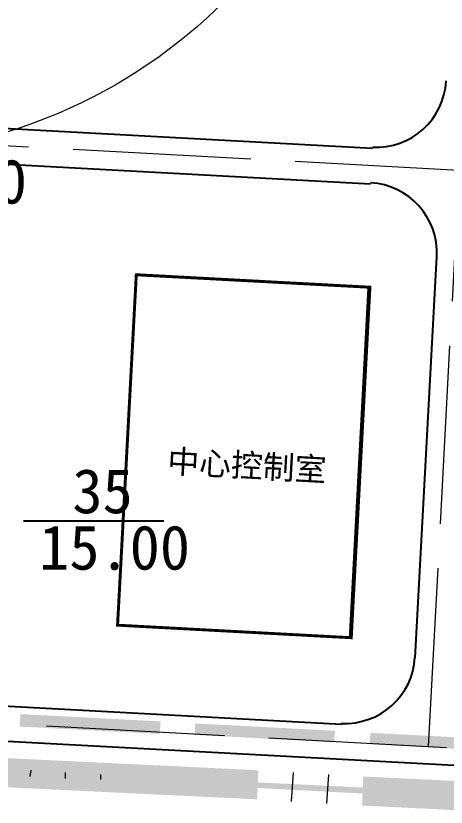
# Model space of a CAD drawing. Header units: millimetres. Extents: x 1542 to 2698, y 1376 to 2197.
# Drawn here: x 1749.5 to 1823.3, y 1775.2 to 1910.6 of the extents above; entities that cross this region are included whole.
import ezdxf

# ---------------------------------------------------------------- set-up
doc = ezdxf.new("R2010")
doc.units = ezdxf.units.MM
doc.linetypes.add('PDF_IMPORT', pattern=[1, 0.8, -0.2])
for name, color, linetype in [('PDF_0', 7, 'Continuous'), ('PDF_0-道路边线', 3, 'Continuous'), ('PDF_PP-COM', 6, 'Continuous'), ('PDF_ROAD-CENT', 6, 'Continuous'), ('PDF_勘探点', 5, 'Continuous'), ('PDF_文字', 5, 'Continuous'), ('PDF_绿线', 3, 'Continuous')]:
    doc.layers.add(name, color=color, linetype=linetype)
doc.styles.add('PDF SimHei', font='')
doc.styles.add('PDF SimSun', font='')
doc.styles.get('PDF SimHei').set_extended_font_data('SimHei')
doc.styles.get('PDF SimSun').set_extended_font_data('SimSun')

msp = doc.modelspace()

# ---------------------------------------------------------------- hatches: boundary and pattern name
at = {"layer": 'PDF_0', "transparency": 33554559}
for color, points in [(2, [(1774.19, 1787.78), (1774.37, 1789.91), (1750.35, 1791.16), (1750.17, 1789.02)]), (2, [(1804.08, 1786.35), (1804.26, 1788.31), (1780.24, 1789.56), (1780.24, 1787.6)]), (2, [(1834.15, 1784.75), (1834.15, 1786.71), (1810.31, 1787.95), (1810.13, 1786)]), (1, [(1790.91, 1776.57), (1791.09, 1781.55), (1743.23, 1783.86), (1742.87, 1778.88)]), (1, [(1856.75, 1773.19), (1857.1, 1778.17), (1809.06, 1780.48), (1808.88, 1775.5)])]:
    msp.add_hatch(color=color, dxfattribs=at).paths.add_polyline_path(points)
at = {"layer": 'PDF_绿线', "transparency": 33554559}
msp.add_hatch(color=256, dxfattribs=at).paths.add_polyline_path([(1770.1, 1780.48), (1770.1, 1779.59), (1817.96, 1777.1), (1817.96, 1778.17)])

# ---------------------------------------------------------------- linework, layer by layer
at = {"layer": 'PDF_0', "color": 140, "lineweight": 0, "true_color": 0x00bfff}
msp.add_lwpolyline([(1806.93, 1804.23, 0.682, 0.682, 0), (1810.13, 1864.2, 0.504, 0.504, 0), (1770.19, 1866.33, 0.504, 0.504, 0), (1766.98, 1806.37, 0.494, 0.494, 0)], format="xyseb", close=True, dxfattribs=at)
at = {"layer": 'PDF_0', "color": 1, "lineweight": 0}
for points in [[(1796.79, 1776.21), (1797.14, 1781.19)], [(1802.83, 1775.86), (1803.19, 1780.84)]]:
    msp.add_lwpolyline(points, dxfattribs=at)
at = {"layer": 'PDF_0-道路边线', "lineweight": 25}
for points in [[(1810.66, 1887.95), (1649.28, 1896.67, -0.414213), (1637.9, 1909.3), (1645.55, 2050.04)], [(1817.96, 1800.77), (1821.7, 1869.45, 0.414213), (1810.33, 1882.06)], [(1805.33, 1789.38), (1643.92, 1798.11, -0.414213), (1632.56, 1810.73), (1636.3, 1879.41)]]:
    msp.add_lwpolyline(points, format="xyb", dxfattribs=at)
for points in [[(1602.31, 1794.36), (2033.07, 1771.23), (2169.9, 1711.45), (2558.85, 1690.45), (2569.88, 1894.18)], [(1648.93, 1890.62), (1810.31, 1881.9)]]:
    msp.add_lwpolyline(points, dxfattribs=at)
for centre in [(1811.29, 1900.14), (1805.95, 1801.57)]:
    msp.add_arc(centre, 12.01, 266.9183, 356.9183, dxfattribs=at)
at = {"layer": 'PDF_PP-COM', "color": 4, "lineweight": 0}
msp.add_circle((1721.79, 1976.82), 89.94, dxfattribs=at)
at = {"layer": 'PDF_ROAD-CENT', "linetype": 'PDF_IMPORT', "lineweight": 0, "ltscale": 38.136194}
for points in [[(1820.27, 1785.64), (1834.68, 2054.84)], [(1602.49, 1797.38), (2033.78, 1774.08), (2166.7, 1716.07), (2554.75, 1695.25), (2571.84, 2013.74), (2157.27, 2035.98), (2140.54, 1727.46)], [(2018.3, 1873.72), (1634.16, 1894.53)]]:
    msp.add_lwpolyline(points, dxfattribs=at)
at = {"layer": 'PDF_勘探点', "lineweight": 25}
msp.add_lwpolyline([(1750.88, 1824.25), (1774.9, 1824.25)], dxfattribs=at)
at = {"layer": 'PDF_绿线', "lineweight": 0}
for points in [[(1752.13, 1781.55), (1751.95, 1780.48)], [(1758, 1781.19), (1758, 1780.13)], [(1764.05, 1780.84), (1764.05, 1779.95)]]:
    msp.add_lwpolyline(points, dxfattribs=at)

# ---------------------------------------------------------------- texts
at = {"layer": 'PDF_文字', "char_height": 7.6, "attachment_point": 7, "style": 'PDF SimSun'}
for s, insert in [('20.00', (1725.61, 1878.38)), ('35', (1759.24, 1825.4)), ('15.00', (1753.55, 1815.75))]:
    msp.add_mtext(s, dxfattribs=dict(at, insert=insert))
at = {"layer": 'PDF_文字', "color": 7, "insert": (1775.4, 1832.05), "char_height": 4, "attachment_point": 7, "rotation": 356.8029, "style": 'PDF SimHei'}
msp.add_mtext('中心控制室', dxfattribs=at)

doc.saveas('drawing.dxf')
